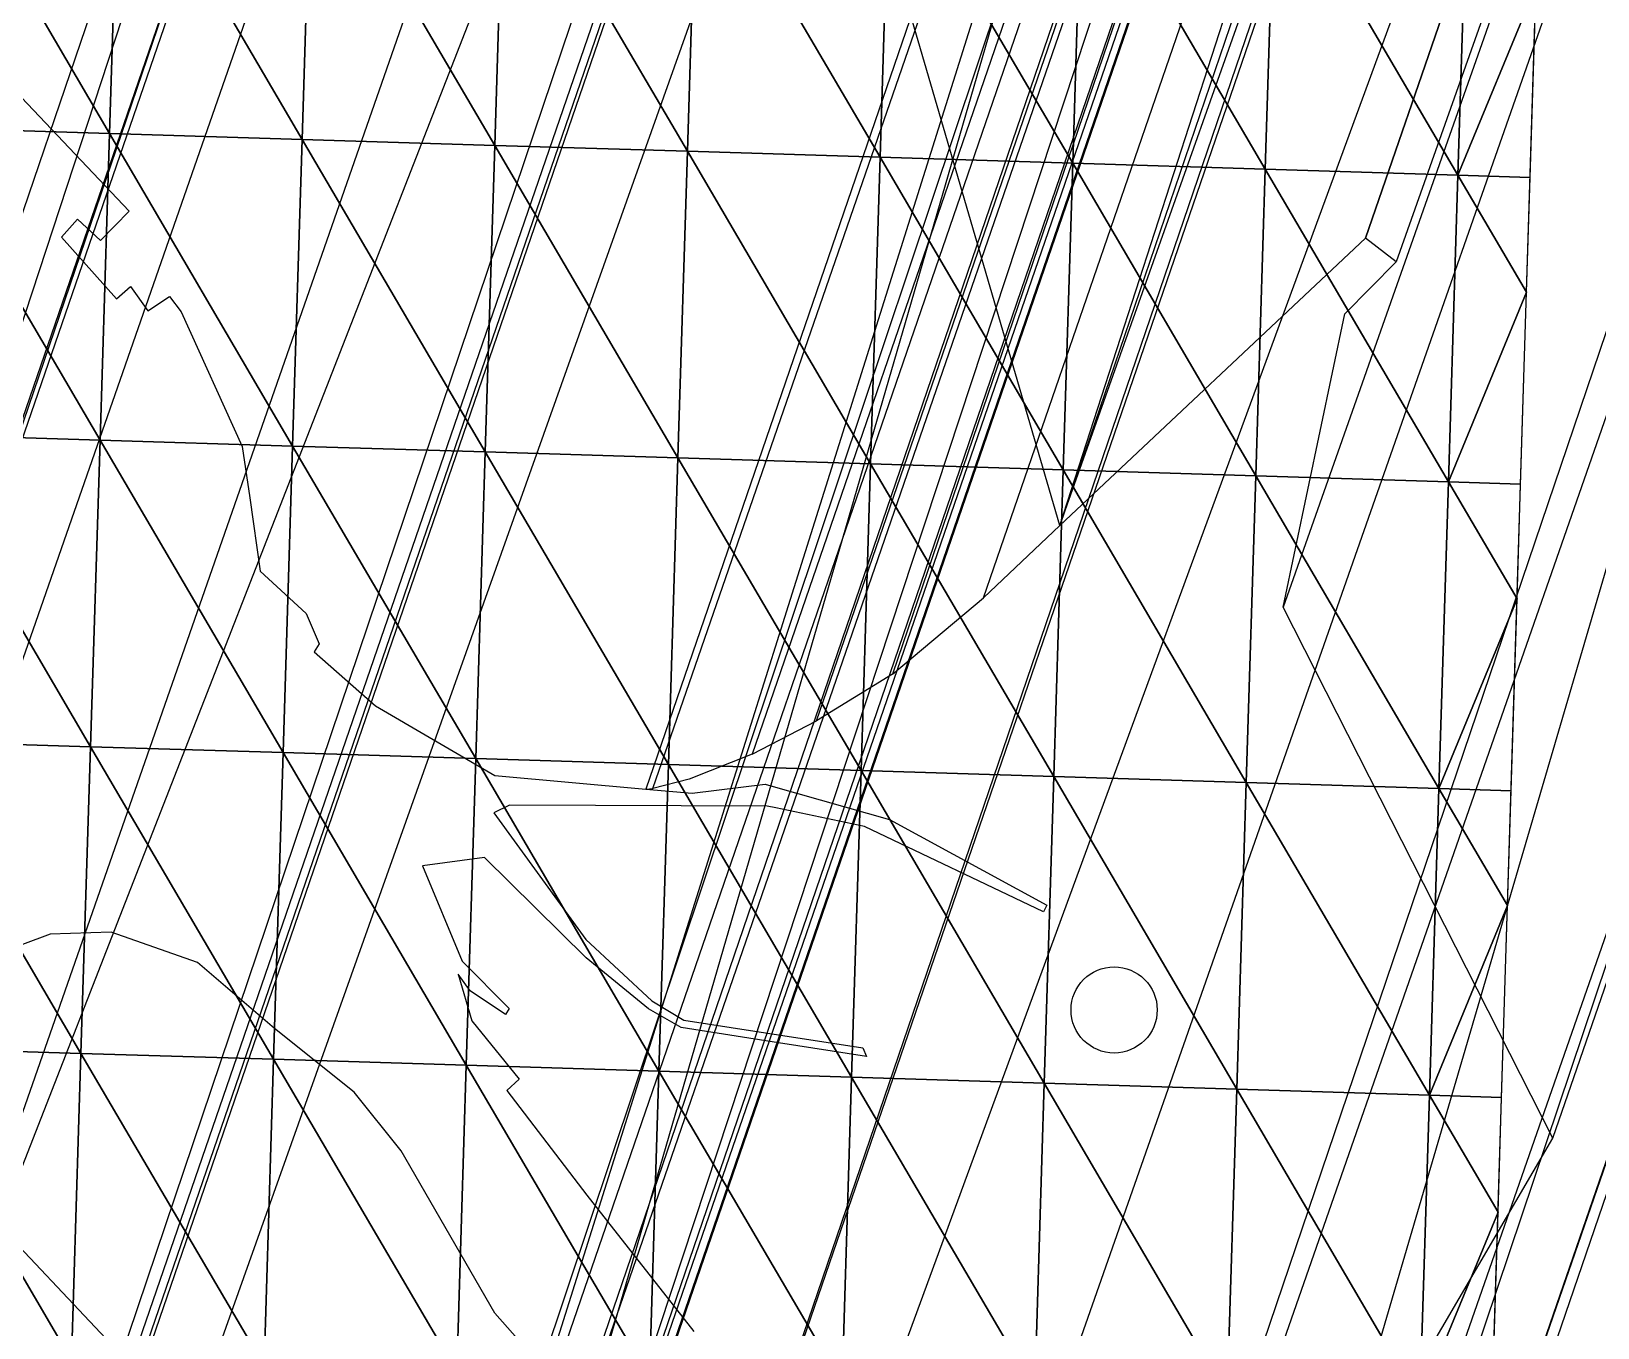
# Model space of a CAD drawing. Extents: x -1515 to 3065, y -1614 to 5536.
# Drawn here: x 616.9 to 1006.8, y -671.6 to -348.8 of the extents above; entities that cross this region are included whole.
import ezdxf

# ---------------------------------------------------------------- set-up
doc = ezdxf.new("R2010")
doc.units = 0
doc.header["$MEASUREMENT"] = 0
doc.layers.get('0').update_dxf_attribs({"linetype": 'CONTINUOUS'})
for name, color, linetype in [('0710400000', 7, 'CONTINUOUS'), ('___', 6, 'CONTINUOUS'), ('GOOGLE_EARTH_SNAPSHOT', 72, 'CONTINUOUS'), ('GOOGLE_EARTH_TERRAIN', 142, 'CONTINUOUS'), ('N-RAION', 1, 'CONTINUOUS')]:
    doc.layers.add(name, color=color, linetype=linetype)

# ---------------------------------------------------------------- blocks, each defined once
blk = doc.blocks.new('GOOGLE_EARTH_TERRAIN')
at = {"color": 8}
mesh = blk.add_polyface(dxfattribs=at)
corners = [(636.33, -374.23, -1.96), (590.75, -296.4, -2.96), (588.38, -372.74, -1.96)]
mesh.append_faces([[corners[k] for k in face] for face in [(0, 1, 2)]], dxfattribs={"color": 8})
mesh = blk.add_polyface(dxfattribs=at)
corners = [(638.7, -297.88, -2.96), (590.75, -296.4, -2.96), (636.33, -374.23, -1.96)]
mesh.append_faces([[corners[k] for k in face] for face in [(0, 1, 2)]], dxfattribs={"color": 8})
mesh = blk.add_polyface(dxfattribs=at)
corners = [(684.29, -375.72, -1.96), (638.7, -297.88, -2.96), (636.33, -374.23, -1.96)]
mesh.append_faces([[corners[k] for k in face] for face in [(0, 1, 2)]], dxfattribs={"color": 8})
mesh = blk.add_polyface(dxfattribs=at)
corners = [(686.65, -299.37, -1.96), (638.7, -297.88, -2.96), (684.29, -375.72, -1.96)]
mesh.append_faces([[corners[k] for k in face] for face in [(0, 1, 2)]], dxfattribs={"color": 8})
mesh = blk.add_polyface(dxfattribs=at)
corners = [(732.24, -377.21, -1.96), (686.65, -299.37, -1.96), (684.29, -375.72, -1.96)]
mesh.append_faces([[corners[k] for k in face] for face in [(0, 1, 2)]], dxfattribs={"color": 8})
mesh = blk.add_polyface(dxfattribs=at)
corners = [(734.61, -300.86, -1.96), (686.65, -299.37, -1.96), (732.24, -377.21, -1.96)]
mesh.append_faces([[corners[k] for k in face] for face in [(0, 1, 2)]], dxfattribs={"color": 8})
mesh = blk.add_polyface(dxfattribs=at)
corners = [(780.2, -378.69, -2.96), (734.61, -300.86, -1.96), (732.24, -377.21, -1.96)]
mesh.append_faces([[corners[k] for k in face] for face in [(0, 1, 2)]], dxfattribs={"color": 8})
mesh = blk.add_polyface(dxfattribs=at)
corners = [(782.56, -302.35, -1.96), (734.61, -300.86, -1.96), (780.2, -378.69, -2.96)]
mesh.append_faces([[corners[k] for k in face] for face in [(0, 1, 2)]], dxfattribs={"color": 8})
mesh = blk.add_polyface(dxfattribs=at)
corners = [(828.15, -380.18, -2.96), (782.56, -302.35, -1.96), (780.2, -378.69, -2.96)]
mesh.append_faces([[corners[k] for k in face] for face in [(0, 1, 2)]], dxfattribs={"color": 8})
mesh = blk.add_polyface(dxfattribs=at)
corners = [(830.52, -303.83, -1.96), (782.56, -302.35, -1.96), (828.15, -380.18, -2.96)]
mesh.append_faces([[corners[k] for k in face] for face in [(0, 1, 2)]], dxfattribs={"color": 8})
mesh = blk.add_polyface(dxfattribs=at)
corners = [(876.11, -381.67, -2.96), (830.52, -303.83, -1.96), (828.15, -380.18, -2.96)]
mesh.append_faces([[corners[k] for k in face] for face in [(0, 1, 2)]], dxfattribs={"color": 8})
mesh = blk.add_polyface(dxfattribs=at)
corners = [(878.47, -305.32, -2.96), (830.52, -303.83, -1.96), (876.11, -381.67, -2.96)]
mesh.append_faces([[corners[k] for k in face] for face in [(0, 1, 2)]], dxfattribs={"color": 8})
mesh = blk.add_polyface(dxfattribs=at)
corners = [(924.06, -383.15, -2.96), (878.47, -305.32, -2.96), (876.11, -381.67, -2.96)]
mesh.append_faces([[corners[k] for k in face] for face in [(0, 1, 2)]], dxfattribs={"color": 8})
mesh = blk.add_polyface(dxfattribs=at)
corners = [(926.43, -306.8, -2.96), (878.47, -305.32, -2.96), (924.06, -383.15, -2.96)]
mesh.append_faces([[corners[k] for k in face] for face in [(0, 1, 2)]], dxfattribs={"color": 8})
mesh = blk.add_polyface(dxfattribs=at)
corners = [(972.02, -384.64, -2.96), (926.43, -306.8, -2.96), (924.06, -383.15, -2.96)]
mesh.append_faces([[corners[k] for k in face] for face in [(0, 1, 2)]], dxfattribs={"color": 8})
mesh = blk.add_polyface(dxfattribs=at)
corners = [(974.38, -308.29, -3.96), (926.43, -306.8, -2.96), (972.02, -384.64, -2.96)]
mesh.append_faces([[corners[k] for k in face] for face in [(0, 1, 2)]], dxfattribs={"color": 8})
mesh = blk.add_polyface(dxfattribs=at)
corners = [(991.46, -337.45, -3.96), (974.38, -308.29, -3.96), (972.02, -384.64, -2.96)]
mesh.append_faces([[corners[k] for k in face] for face in [(0, 1, 2)]], dxfattribs={"color": 8})
mesh = blk.add_polyface(dxfattribs=at)
corners = [(991.46, -337.45, -3.96), (972.02, -384.64, -2.96), (989.98, -385.19, -3.33)]
mesh.append_faces([[corners[k] for k in face] for face in [(0, 1, 2)]], dxfattribs={"color": 8})
mesh = blk.add_polyface(dxfattribs=at)
corners = [(633.96, -450.58, 1.04), (588.38, -372.74, -1.96), (586.01, -449.09, 0.04)]
mesh.append_faces([[corners[k] for k in face] for face in [(0, 1, 2)]], dxfattribs={"color": 8})
mesh = blk.add_polyface(dxfattribs=at)
corners = [(636.33, -374.23, -1.96), (588.38, -372.74, -1.96), (633.96, -450.58, 1.04)]
mesh.append_faces([[corners[k] for k in face] for face in [(0, 1, 2)]], dxfattribs={"color": 8})
mesh = blk.add_polyface(dxfattribs=at)
corners = [(681.92, -452.07, 0.04), (636.33, -374.23, -1.96), (633.96, -450.58, 1.04)]
mesh.append_faces([[corners[k] for k in face] for face in [(0, 1, 2)]], dxfattribs={"color": 8})
mesh = blk.add_polyface(dxfattribs=at)
corners = [(684.29, -375.72, -1.96), (636.33, -374.23, -1.96), (681.92, -452.07, 0.04)]
mesh.append_faces([[corners[k] for k in face] for face in [(0, 1, 2)]], dxfattribs={"color": 8})
mesh = blk.add_polyface(dxfattribs=at)
corners = [(729.87, -453.55, -0.96), (684.29, -375.72, -1.96), (681.92, -452.07, 0.04)]
mesh.append_faces([[corners[k] for k in face] for face in [(0, 1, 2)]], dxfattribs={"color": 8})
mesh = blk.add_polyface(dxfattribs=at)
corners = [(732.24, -377.21, -1.96), (684.29, -375.72, -1.96), (729.87, -453.55, -0.96)]
mesh.append_faces([[corners[k] for k in face] for face in [(0, 1, 2)]], dxfattribs={"color": 8})
mesh = blk.add_polyface(dxfattribs=at)
corners = [(777.83, -455.04, -1.96), (732.24, -377.21, -1.96), (729.87, -453.55, -0.96)]
mesh.append_faces([[corners[k] for k in face] for face in [(0, 1, 2)]], dxfattribs={"color": 8})
mesh = blk.add_polyface(dxfattribs=at)
corners = [(780.2, -378.69, -2.96), (732.24, -377.21, -1.96), (777.83, -455.04, -1.96)]
mesh.append_faces([[corners[k] for k in face] for face in [(0, 1, 2)]], dxfattribs={"color": 8})
mesh = blk.add_polyface(dxfattribs=at)
corners = [(825.79, -456.53, -1.96), (780.2, -378.69, -2.96), (777.83, -455.04, -1.96)]
mesh.append_faces([[corners[k] for k in face] for face in [(0, 1, 2)]], dxfattribs={"color": 8})
mesh = blk.add_polyface(dxfattribs=at)
corners = [(828.15, -380.18, -2.96), (780.2, -378.69, -2.96), (825.79, -456.53, -1.96)]
mesh.append_faces([[corners[k] for k in face] for face in [(0, 1, 2)]], dxfattribs={"color": 8})
mesh = blk.add_polyface(dxfattribs=at)
corners = [(873.74, -458.01, -2.96), (828.15, -380.18, -2.96), (825.79, -456.53, -1.96)]
mesh.append_faces([[corners[k] for k in face] for face in [(0, 1, 2)]], dxfattribs={"color": 8})
mesh = blk.add_polyface(dxfattribs=at)
corners = [(876.11, -381.67, -2.96), (828.15, -380.18, -2.96), (873.74, -458.01, -2.96)]
mesh.append_faces([[corners[k] for k in face] for face in [(0, 1, 2)]], dxfattribs={"color": 8})
mesh = blk.add_polyface(dxfattribs=at)
corners = [(921.7, -459.5, -2.96), (876.11, -381.67, -2.96), (873.74, -458.01, -2.96)]
mesh.append_faces([[corners[k] for k in face] for face in [(0, 1, 2)]], dxfattribs={"color": 8})
mesh = blk.add_polyface(dxfattribs=at)
corners = [(924.06, -383.15, -2.96), (876.11, -381.67, -2.96), (921.7, -459.5, -2.96)]
mesh.append_faces([[corners[k] for k in face] for face in [(0, 1, 2)]], dxfattribs={"color": 8})
mesh = blk.add_polyface(dxfattribs=at)
corners = [(969.65, -460.98, -1.96), (924.06, -383.15, -2.96), (921.7, -459.5, -2.96)]
mesh.append_faces([[corners[k] for k in face] for face in [(0, 1, 2)]], dxfattribs={"color": 8})
mesh = blk.add_polyface(dxfattribs=at)
corners = [(972.02, -384.64, -2.96), (924.06, -383.15, -2.96), (969.65, -460.98, -1.96)]
mesh.append_faces([[corners[k] for k in face] for face in [(0, 1, 2)]], dxfattribs={"color": 8})
mesh = blk.add_polyface(dxfattribs=at)
corners = [(989.1, -413.79, -2.58), (972.02, -384.64, -2.96), (969.65, -460.98, -1.96)]
mesh.append_faces([[corners[k] for k in face] for face in [(0, 1, 2)]], dxfattribs={"color": 8})
mesh = blk.add_polyface(dxfattribs=at)
corners = [(989.98, -385.19, -3.33), (972.02, -384.64, -2.96), (989.1, -413.79, -2.58)]
mesh.append_faces([[corners[k] for k in face] for face in [(0, 1, 2)]], dxfattribs={"color": 8})
mesh = blk.add_polyface(dxfattribs=at)
corners = [(989.1, -413.79, -2.58), (969.65, -460.98, -1.96), (987.62, -461.54, -1.96)]
mesh.append_faces([[corners[k] for k in face] for face in [(0, 1, 2)]], dxfattribs={"color": 8})
mesh = blk.add_polyface(dxfattribs=at)
corners = [(631.59, -526.93, 0.04), (586.01, -449.09, 0.04), (583.64, -525.44, 0.04)]
mesh.append_faces([[corners[k] for k in face] for face in [(0, 1, 2)]], dxfattribs={"color": 8})
mesh = blk.add_polyface(dxfattribs=at)
corners = [(633.96, -450.58, 1.04), (586.01, -449.09, 0.04), (631.59, -526.93, 0.04)]
mesh.append_faces([[corners[k] for k in face] for face in [(0, 1, 2)]], dxfattribs={"color": 8})
mesh = blk.add_polyface(dxfattribs=at)
corners = [(679.55, -528.41, 0.04), (633.96, -450.58, 1.04), (631.59, -526.93, 0.04)]
mesh.append_faces([[corners[k] for k in face] for face in [(0, 1, 2)]], dxfattribs={"color": 8})
mesh = blk.add_polyface(dxfattribs=at)
corners = [(681.92, -452.07, 0.04), (633.96, -450.58, 1.04), (679.55, -528.41, 0.04)]
mesh.append_faces([[corners[k] for k in face] for face in [(0, 1, 2)]], dxfattribs={"color": 8})
mesh = blk.add_polyface(dxfattribs=at)
corners = [(727.51, -529.9, -0.96), (681.92, -452.07, 0.04), (679.55, -528.41, 0.04)]
mesh.append_faces([[corners[k] for k in face] for face in [(0, 1, 2)]], dxfattribs={"color": 8})
mesh = blk.add_polyface(dxfattribs=at)
corners = [(729.87, -453.55, -0.96), (681.92, -452.07, 0.04), (727.51, -529.9, -0.96)]
mesh.append_faces([[corners[k] for k in face] for face in [(0, 1, 2)]], dxfattribs={"color": 8})
mesh = blk.add_polyface(dxfattribs=at)
corners = [(775.46, -531.39, -0.96), (729.87, -453.55, -0.96), (727.51, -529.9, -0.96)]
mesh.append_faces([[corners[k] for k in face] for face in [(0, 1, 2)]], dxfattribs={"color": 8})
mesh = blk.add_polyface(dxfattribs=at)
corners = [(777.83, -455.04, -1.96), (729.87, -453.55, -0.96), (775.46, -531.39, -0.96)]
mesh.append_faces([[corners[k] for k in face] for face in [(0, 1, 2)]], dxfattribs={"color": 8})
mesh = blk.add_polyface(dxfattribs=at)
corners = [(823.42, -532.88, -0.96), (777.83, -455.04, -1.96), (775.46, -531.39, -0.96)]
mesh.append_faces([[corners[k] for k in face] for face in [(0, 1, 2)]], dxfattribs={"color": 8})
mesh = blk.add_polyface(dxfattribs=at)
corners = [(825.79, -456.53, -1.96), (777.83, -455.04, -1.96), (823.42, -532.88, -0.96)]
mesh.append_faces([[corners[k] for k in face] for face in [(0, 1, 2)]], dxfattribs={"color": 8})
mesh = blk.add_polyface(dxfattribs=at)
corners = [(871.38, -534.36, -0.96), (825.79, -456.53, -1.96), (823.42, -532.88, -0.96)]
mesh.append_faces([[corners[k] for k in face] for face in [(0, 1, 2)]], dxfattribs={"color": 8})
mesh = blk.add_polyface(dxfattribs=at)
corners = [(873.74, -458.01, -2.96), (825.79, -456.53, -1.96), (871.38, -534.36, -0.96)]
mesh.append_faces([[corners[k] for k in face] for face in [(0, 1, 2)]], dxfattribs={"color": 8})
mesh = blk.add_polyface(dxfattribs=at)
corners = [(919.33, -535.85, -0.96), (873.74, -458.01, -2.96), (871.38, -534.36, -0.96)]
mesh.append_faces([[corners[k] for k in face] for face in [(0, 1, 2)]], dxfattribs={"color": 8})
mesh = blk.add_polyface(dxfattribs=at)
corners = [(921.7, -459.5, -2.96), (873.74, -458.01, -2.96), (919.33, -535.85, -0.96)]
mesh.append_faces([[corners[k] for k in face] for face in [(0, 1, 2)]], dxfattribs={"color": 8})
mesh = blk.add_polyface(dxfattribs=at)
corners = [(967.29, -537.33, -0.96), (921.7, -459.5, -2.96), (919.33, -535.85, -0.96)]
mesh.append_faces([[corners[k] for k in face] for face in [(0, 1, 2)]], dxfattribs={"color": 8})
mesh = blk.add_polyface(dxfattribs=at)
corners = [(969.65, -460.98, -1.96), (921.7, -459.5, -2.96), (967.29, -537.33, -0.96)]
mesh.append_faces([[corners[k] for k in face] for face in [(0, 1, 2)]], dxfattribs={"color": 8})
mesh = blk.add_polyface(dxfattribs=at)
corners = [(986.73, -490.14, -1.58), (969.65, -460.98, -1.96), (967.29, -537.33, -0.96)]
mesh.append_faces([[corners[k] for k in face] for face in [(0, 1, 2)]], dxfattribs={"color": 8})
mesh = blk.add_polyface(dxfattribs=at)
corners = [(987.62, -461.54, -1.96), (969.65, -460.98, -1.96), (986.73, -490.14, -1.58)]
mesh.append_faces([[corners[k] for k in face] for face in [(0, 1, 2)]], dxfattribs={"color": 8})
mesh = blk.add_polyface(dxfattribs=at)
corners = [(986.73, -490.14, -1.58), (967.29, -537.33, -0.96), (985.26, -537.89, -0.96)]
mesh.append_faces([[corners[k] for k in face] for face in [(0, 1, 2)]], dxfattribs={"color": 8})
mesh = blk.add_polyface(dxfattribs=at)
corners = [(629.22, -603.27, -0.96), (583.64, -525.44, 0.04), (581.27, -601.79, 0.04)]
mesh.append_faces([[corners[k] for k in face] for face in [(0, 1, 2)]], dxfattribs={"color": 8})
mesh = blk.add_polyface(dxfattribs=at)
corners = [(631.59, -526.93, 0.04), (583.64, -525.44, 0.04), (629.22, -603.27, -0.96)]
mesh.append_faces([[corners[k] for k in face] for face in [(0, 1, 2)]], dxfattribs={"color": 8})
mesh = blk.add_polyface(dxfattribs=at)
corners = [(677.18, -604.76, -0.96), (631.59, -526.93, 0.04), (629.22, -603.27, -0.96)]
mesh.append_faces([[corners[k] for k in face] for face in [(0, 1, 2)]], dxfattribs={"color": 8})
mesh = blk.add_polyface(dxfattribs=at)
corners = [(679.55, -528.41, 0.04), (631.59, -526.93, 0.04), (677.18, -604.76, -0.96)]
mesh.append_faces([[corners[k] for k in face] for face in [(0, 1, 2)]], dxfattribs={"color": 8})
mesh = blk.add_polyface(dxfattribs=at)
corners = [(725.14, -606.25, -0.96), (679.55, -528.41, 0.04), (677.18, -604.76, -0.96)]
mesh.append_faces([[corners[k] for k in face] for face in [(0, 1, 2)]], dxfattribs={"color": 8})
mesh = blk.add_polyface(dxfattribs=at)
corners = [(727.51, -529.9, -0.96), (679.55, -528.41, 0.04), (725.14, -606.25, -0.96)]
mesh.append_faces([[corners[k] for k in face] for face in [(0, 1, 2)]], dxfattribs={"color": 8})
mesh = blk.add_polyface(dxfattribs=at)
corners = [(773.1, -607.74, -0.96), (727.51, -529.9, -0.96), (725.14, -606.25, -0.96)]
mesh.append_faces([[corners[k] for k in face] for face in [(0, 1, 2)]], dxfattribs={"color": 8})
mesh = blk.add_polyface(dxfattribs=at)
corners = [(775.46, -531.39, -0.96), (727.51, -529.9, -0.96), (773.1, -607.74, -0.96)]
mesh.append_faces([[corners[k] for k in face] for face in [(0, 1, 2)]], dxfattribs={"color": 8})
mesh = blk.add_polyface(dxfattribs=at)
corners = [(821.05, -609.22, -0.96), (775.46, -531.39, -0.96), (773.1, -607.74, -0.96)]
mesh.append_faces([[corners[k] for k in face] for face in [(0, 1, 2)]], dxfattribs={"color": 8})
mesh = blk.add_polyface(dxfattribs=at)
corners = [(823.42, -532.88, -0.96), (775.46, -531.39, -0.96), (821.05, -609.22, -0.96)]
mesh.append_faces([[corners[k] for k in face] for face in [(0, 1, 2)]], dxfattribs={"color": 8})
mesh = blk.add_polyface(dxfattribs=at)
corners = [(869.01, -610.71, -0.96), (823.42, -532.88, -0.96), (821.05, -609.22, -0.96)]
mesh.append_faces([[corners[k] for k in face] for face in [(0, 1, 2)]], dxfattribs={"color": 8})
mesh = blk.add_polyface(dxfattribs=at)
corners = [(871.38, -534.36, -0.96), (823.42, -532.88, -0.96), (869.01, -610.71, -0.96)]
mesh.append_faces([[corners[k] for k in face] for face in [(0, 1, 2)]], dxfattribs={"color": 8})
mesh = blk.add_polyface(dxfattribs=at)
corners = [(916.97, -612.19, -0.96), (871.38, -534.36, -0.96), (869.01, -610.71, -0.96)]
mesh.append_faces([[corners[k] for k in face] for face in [(0, 1, 2)]], dxfattribs={"color": 8})
mesh = blk.add_polyface(dxfattribs=at)
corners = [(919.33, -535.85, -0.96), (871.38, -534.36, -0.96), (916.97, -612.19, -0.96)]
mesh.append_faces([[corners[k] for k in face] for face in [(0, 1, 2)]], dxfattribs={"color": 8})
mesh = blk.add_polyface(dxfattribs=at)
corners = [(964.93, -613.68, -0.96), (919.33, -535.85, -0.96), (916.97, -612.19, -0.96)]
mesh.append_faces([[corners[k] for k in face] for face in [(0, 1, 2)]], dxfattribs={"color": 8})
mesh = blk.add_polyface(dxfattribs=at)
corners = [(967.29, -537.33, -0.96), (919.33, -535.85, -0.96), (964.93, -613.68, -0.96)]
mesh.append_faces([[corners[k] for k in face] for face in [(0, 1, 2)]], dxfattribs={"color": 8})
mesh = blk.add_polyface(dxfattribs=at)
corners = [(984.37, -566.49, -0.96), (967.29, -537.33, -0.96), (964.93, -613.68, -0.96)]
mesh.append_faces([[corners[k] for k in face] for face in [(0, 1, 2)]], dxfattribs={"color": 8})
mesh = blk.add_polyface(dxfattribs=at)
corners = [(985.26, -537.89, -0.96), (967.29, -537.33, -0.96), (984.37, -566.49, -0.96)]
mesh.append_faces([[corners[k] for k in face] for face in [(0, 1, 2)]], dxfattribs={"color": 8})
mesh = blk.add_polyface(dxfattribs=at)
corners = [(984.37, -566.49, -0.96), (964.93, -613.68, -0.96), (982.89, -614.24, -0.96)]
mesh.append_faces([[corners[k] for k in face] for face in [(0, 1, 2)]], dxfattribs={"color": 8})
mesh = blk.add_polyface(dxfattribs=at)
corners = [(626.85, -679.62, -1.96), (581.27, -601.79, 0.04), (578.9, -678.13, -0.96)]
mesh.append_faces([[corners[k] for k in face] for face in [(0, 1, 2)]], dxfattribs={"color": 8})
mesh = blk.add_polyface(dxfattribs=at)
corners = [(629.22, -603.27, -0.96), (581.27, -601.79, 0.04), (626.85, -679.62, -1.96)]
mesh.append_faces([[corners[k] for k in face] for face in [(0, 1, 2)]], dxfattribs={"color": 8})
mesh = blk.add_polyface(dxfattribs=at)
corners = [(674.81, -681.11, -1.96), (629.22, -603.27, -0.96), (626.85, -679.62, -1.96)]
mesh.append_faces([[corners[k] for k in face] for face in [(0, 1, 2)]], dxfattribs={"color": 8})
mesh = blk.add_polyface(dxfattribs=at)
corners = [(677.18, -604.76, -0.96), (629.22, -603.27, -0.96), (674.81, -681.11, -1.96)]
mesh.append_faces([[corners[k] for k in face] for face in [(0, 1, 2)]], dxfattribs={"color": 8})
mesh = blk.add_polyface(dxfattribs=at)
corners = [(722.77, -682.6, -1.96), (677.18, -604.76, -0.96), (674.81, -681.11, -1.96)]
mesh.append_faces([[corners[k] for k in face] for face in [(0, 1, 2)]], dxfattribs={"color": 8})
mesh = blk.add_polyface(dxfattribs=at)
corners = [(725.14, -606.25, -0.96), (677.18, -604.76, -0.96), (722.77, -682.6, -1.96)]
mesh.append_faces([[corners[k] for k in face] for face in [(0, 1, 2)]], dxfattribs={"color": 8})
mesh = blk.add_polyface(dxfattribs=at)
corners = [(770.73, -684.08, -1.96), (725.14, -606.25, -0.96), (722.77, -682.6, -1.96)]
mesh.append_faces([[corners[k] for k in face] for face in [(0, 1, 2)]], dxfattribs={"color": 8})
mesh = blk.add_polyface(dxfattribs=at)
corners = [(773.1, -607.74, -0.96), (725.14, -606.25, -0.96), (770.73, -684.08, -1.96)]
mesh.append_faces([[corners[k] for k in face] for face in [(0, 1, 2)]], dxfattribs={"color": 8})
mesh = blk.add_polyface(dxfattribs=at)
corners = [(818.69, -685.57, -1.96), (773.1, -607.74, -0.96), (770.73, -684.08, -1.96)]
mesh.append_faces([[corners[k] for k in face] for face in [(0, 1, 2)]], dxfattribs={"color": 8})
mesh = blk.add_polyface(dxfattribs=at)
corners = [(821.05, -609.22, -0.96), (773.1, -607.74, -0.96), (818.69, -685.57, -1.96)]
mesh.append_faces([[corners[k] for k in face] for face in [(0, 1, 2)]], dxfattribs={"color": 8})
mesh = blk.add_polyface(dxfattribs=at)
corners = [(866.65, -687.06, -0.96), (821.05, -609.22, -0.96), (818.69, -685.57, -1.96)]
mesh.append_faces([[corners[k] for k in face] for face in [(0, 1, 2)]], dxfattribs={"color": 8})
mesh = blk.add_polyface(dxfattribs=at)
corners = [(869.01, -610.71, -0.96), (821.05, -609.22, -0.96), (866.65, -687.06, -0.96)]
mesh.append_faces([[corners[k] for k in face] for face in [(0, 1, 2)]], dxfattribs={"color": 8})
mesh = blk.add_polyface(dxfattribs=at)
corners = [(914.6, -688.54, -0.96), (869.01, -610.71, -0.96), (866.65, -687.06, -0.96)]
mesh.append_faces([[corners[k] for k in face] for face in [(0, 1, 2)]], dxfattribs={"color": 8})
mesh = blk.add_polyface(dxfattribs=at)
corners = [(916.97, -612.19, -0.96), (869.01, -610.71, -0.96), (914.6, -688.54, -0.96)]
mesh.append_faces([[corners[k] for k in face] for face in [(0, 1, 2)]], dxfattribs={"color": 8})
mesh = blk.add_polyface(dxfattribs=at)
corners = [(962.56, -690.03, -0.96), (916.97, -612.19, -0.96), (914.6, -688.54, -0.96)]
mesh.append_faces([[corners[k] for k in face] for face in [(0, 1, 2)]], dxfattribs={"color": 8})
mesh = blk.add_polyface(dxfattribs=at)
corners = [(964.93, -613.68, -0.96), (916.97, -612.19, -0.96), (962.56, -690.03, -0.96)]
mesh.append_faces([[corners[k] for k in face] for face in [(0, 1, 2)]], dxfattribs={"color": 8})
mesh = blk.add_polyface(dxfattribs=at)
corners = [(982.01, -642.84, -0.96), (964.93, -613.68, -0.96), (962.56, -690.03, -0.96)]
mesh.append_faces([[corners[k] for k in face] for face in [(0, 1, 2)]], dxfattribs={"color": 8})
mesh = blk.add_polyface(dxfattribs=at)
corners = [(982.89, -614.24, -0.96), (964.93, -613.68, -0.96), (982.01, -642.84, -0.96)]
mesh.append_faces([[corners[k] for k in face] for face in [(0, 1, 2)]], dxfattribs={"color": 8})
mesh = blk.add_polyface(dxfattribs=at)
corners = [(982.01, -642.84, -0.96), (962.56, -690.03, -0.96), (980.53, -690.58, -0.96)]
mesh.append_faces([[corners[k] for k in face] for face in [(0, 1, 2)]], dxfattribs={"color": 8})
blk = doc.blocks.new('GOOGLE_EARTH_SNAPSHOT')
at = {"color": 8}
mesh = blk.add_polyface(dxfattribs=at)
corners = [(970.04, -1029.46), (-975.53, 1035.84), (-1038.32, -966.89), (1032.05, 973.28)]
mesh.append_faces([[corners[k] for k in face] for face in [(0, 1, 2), (1, 0, 3)]], dxfattribs={"vtx0": -1, "color": 8})

msp = doc.modelspace()

# ---------------------------------------------------------------- linework, layer by layer
at = {"layer": '0710400000', "color": 5}
for p, q in [((872.89, -471.86), (2349.68, 4084.35)), ((949.04, -400.29), (2473.84, 4021.23)), ((2465.81, 4013.58), (949.04, -400.29)), ((872.89, -471.86), (2462.01, 4008.64)), ((2520.39, 4001.43), (956.63, -406.18)), ((2045.45, 3938.96), (582.77, -518.18)), ((853.89, -489.87), (2373.72, 3926.82)), ((2373.72, 3926.82), (872.89, -471.86)), ((592.69, -509.14), (2112.31, 3907.43)), ((2480.18, 3909.56), (928.51, -492.15)), ((2078.51, 3901.84), (572.05, -518.89)), ((812.32, -520.49), (2332.7, 3896.22)), ((2332.7, 3896.22), (831.28, -508.86)), ((2314.75, 3886.9), (796.3, -528.8)), ((771.58, -537.33), (2299.98, 3881.06)), ((2283.63, 3878.04), (769.87, -537.48)), ((995.68, -624.39), (2522.3, 3802.27)), ((2263.7, 3797.43), (938.81, -721.62)), ((515.22, -738.44), (2042.09, 3688.3)), ((954.46, -729.94), (2491.93, 3682.41)), ((2491.93, 3682.41), (973.18, -733.9)), ((2305.27, 3679.32), (765.04, -802.33)), ((973.18, -733.9), (2496.96, 3674.18)), ((1998.84, 3616.92), (515.22, -738.44)), ((2273.32, 3617.09), (567.58, -751.67)), ((765.04, -802.33), (2273.32, 3617.09)), ((2396.06, 3577.45), (785.44, -808.91)), ((671.97, -980.91), (1976.7, 3512.78)), ((659.3, -1016.62), (2124.31, 3420.89)), ((637.91, -1072.34), (2178.77, 3399.01)), ((2178.77, 3399.01), (659.3, -1016.62)), ((671.97, -980.91), (2178.77, 3399.01)), ((617.68, -1088.38), (2027.27, 3392.07)), ((504.53, -1089.19), (2026.63, 3340.69)), ((617.68, -1088.38), (2144.14, 3333.53)), ((2144.14, 3333.53), (637.91, -1072.34)), ((2017.51, 3314.75), (492.94, -1112.47)), ((500.94, -1096.4), (2017.51, 3314.75)), ((514.98, -1094.39), (2077.14, 3298.8)), ((2077.14, 3298.8), (591.5, -1135.84)), ((1977.21, 3286.89), (431.89, -1141.68)), ((492.94, -1112.47), (1977.21, 3286.89)), ((591.5, -1135.84), (2111.33, 3281.69)), ((2111.33, 3281.69), (617.68, -1088.38)), ((823.95, -1178.39), (2340.43, 3247.32)), ((701.6, -1177.42), (2249.88, 3235.81)), ((751.77, -1181.87), (2292.76, 3235.9)), ((2249.88, 3235.81), (751.77, -1181.87)), ((2292.76, 3235.9), (807.35, -1180.3)), ((362.44, -1228.62), (1873.58, 3104.84)), ((831.28, -508.86), (853.89, -489.87)), ((796.3, -528.8), (812.32, -520.49)), ((769.87, -537.48), (771.58, -537.33))]:
    msp.add_line(p, q, dxfattribs=at)
at = {"layer": '___', "color": 6}
for p, q in [((872.89, -471.86), (814.31, -271.32)), ((606.3, -356.74), (641.25, -393.58)), ((641.25, -393.58), (634.1, -400.91)), ((628.32, -395.62), (624.41, -400.05)), ((634.1, -400.91), (628.32, -395.62)), ((624.41, -400.05), (638.08, -415.4)), ((949.04, -400.29), (872.89, -471.86)), ((956.63, -406.18), (949.04, -400.29)), ((943.86, -419.13), (956.63, -406.18)), ((638.08, -415.4), (641.54, -412.36)), ((641.54, -412.36), (645.87, -418.4)), ((645.87, -418.4), (651.25, -414.82)), ((651.25, -414.82), (654.2, -418.67)), ((654.2, -418.67), (669.38, -452.16)), ((928.51, -492.15), (943.86, -419.13)), ((669.38, -452.16), (671.29, -464.95)), ((671.29, -464.95), (673.81, -483.23)), ((872.89, -471.86), (853.89, -489.87)), ((673.81, -483.23), (685.27, -493.73)), ((685.27, -493.73), (688.53, -501.3)), ((995.68, -624.39), (928.51, -492.15)), ((688.53, -501.3), (687.31, -503.27)), ((687.31, -503.27), (702.52, -516.78)), ((831.28, -508.86), (812.32, -520.49)), ((702.52, -516.78), (732.27, -534.1)), ((796.3, -528.8), (780.6, -535.01)), ((732.27, -534.1), (769.87, -537.48)), ((769.87, -537.48), (781.35, -538.51)), ((780.6, -535.01), (771.58, -537.33)), ((781.35, -538.51), (799.56, -536.24)), ((799.56, -536.24), (802.14, -536.98)), ((802.14, -536.98), (830.55, -545.09)), ((735.93, -541.47), (731.98, -543.37)), ((800.07, -541.74), (735.93, -541.47)), ((802.2, -542.18), (800.07, -541.74)), ((731.98, -543.37), (754.92, -574.89)), ((824.32, -546.76), (802.2, -542.18)), ((830.55, -545.09), (869.7, -566.36)), ((868.84, -568.07), (824.32, -546.76)), ((729.65, -554.51), (714.28, -556.61)), ((714.28, -556.61), (724.14, -580.29)), ((755.02, -579.52), (729.65, -554.51)), ((869.7, -566.36), (868.84, -568.07)), ((636.74, -573.12), (621.56, -573.6)), ((658.19, -580.63), (636.74, -573.12)), ((621.56, -573.6), (599.54, -581.82)), ((754.92, -574.89), (771.33, -590.22)), ((677.44, -597.08), (658.19, -580.63)), ((724.14, -580.29), (735.82, -592.07)), ((770.49, -592.19), (755.02, -579.52)), ((726.11, -587.7), (723.13, -583.57)), ((723.13, -583.57), (726.49, -595.18)), ((734.94, -593.61), (726.11, -587.7)), ((735.82, -592.07), (734.94, -593.61)), ((778.67, -596.86), (770.49, -592.19)), ((771.33, -590.22), (779.34, -595)), ((726.49, -595.18), (738.27, -609.71)), ((779.34, -595), (802.85, -598.65)), ((697.2, -612.92), (677.44, -597.08)), ((802.87, -600.62), (778.67, -596.86)), ((802.85, -598.65), (823.84, -601.9)), ((824.77, -604.03), (802.87, -600.62)), ((823.84, -601.9), (824.77, -604.03)), ((738.27, -609.71), (735.27, -612.49)), ((708.97, -627.55), (697.2, -612.92)), ((735.27, -612.49), (755.19, -638.57)), ((732.27, -668), (708.97, -627.55)), ((938.81, -721.62), (995.68, -624.39)), ((755.19, -638.57), (781.8, -672.55)), ((762.86, -702.54), (732.27, -668))]:
    msp.add_line(p, q, dxfattribs=at)
at = {"layer": 'N-RAION', "color": 1}
msp.add_circle((886.43, -592.46), 10.73, dxfattribs=at)

# ---------------------------------------------------------------- block references
at = {"layer": 'GOOGLE_EARTH_SNAPSHOT'}
msp.add_blockref('GOOGLE_EARTH_SNAPSHOT', (0, 0), dxfattribs=at)
at = {"layer": 'GOOGLE_EARTH_TERRAIN'}
msp.add_blockref('GOOGLE_EARTH_TERRAIN', (0, 0), dxfattribs=at)

doc.saveas('drawing.dxf')
